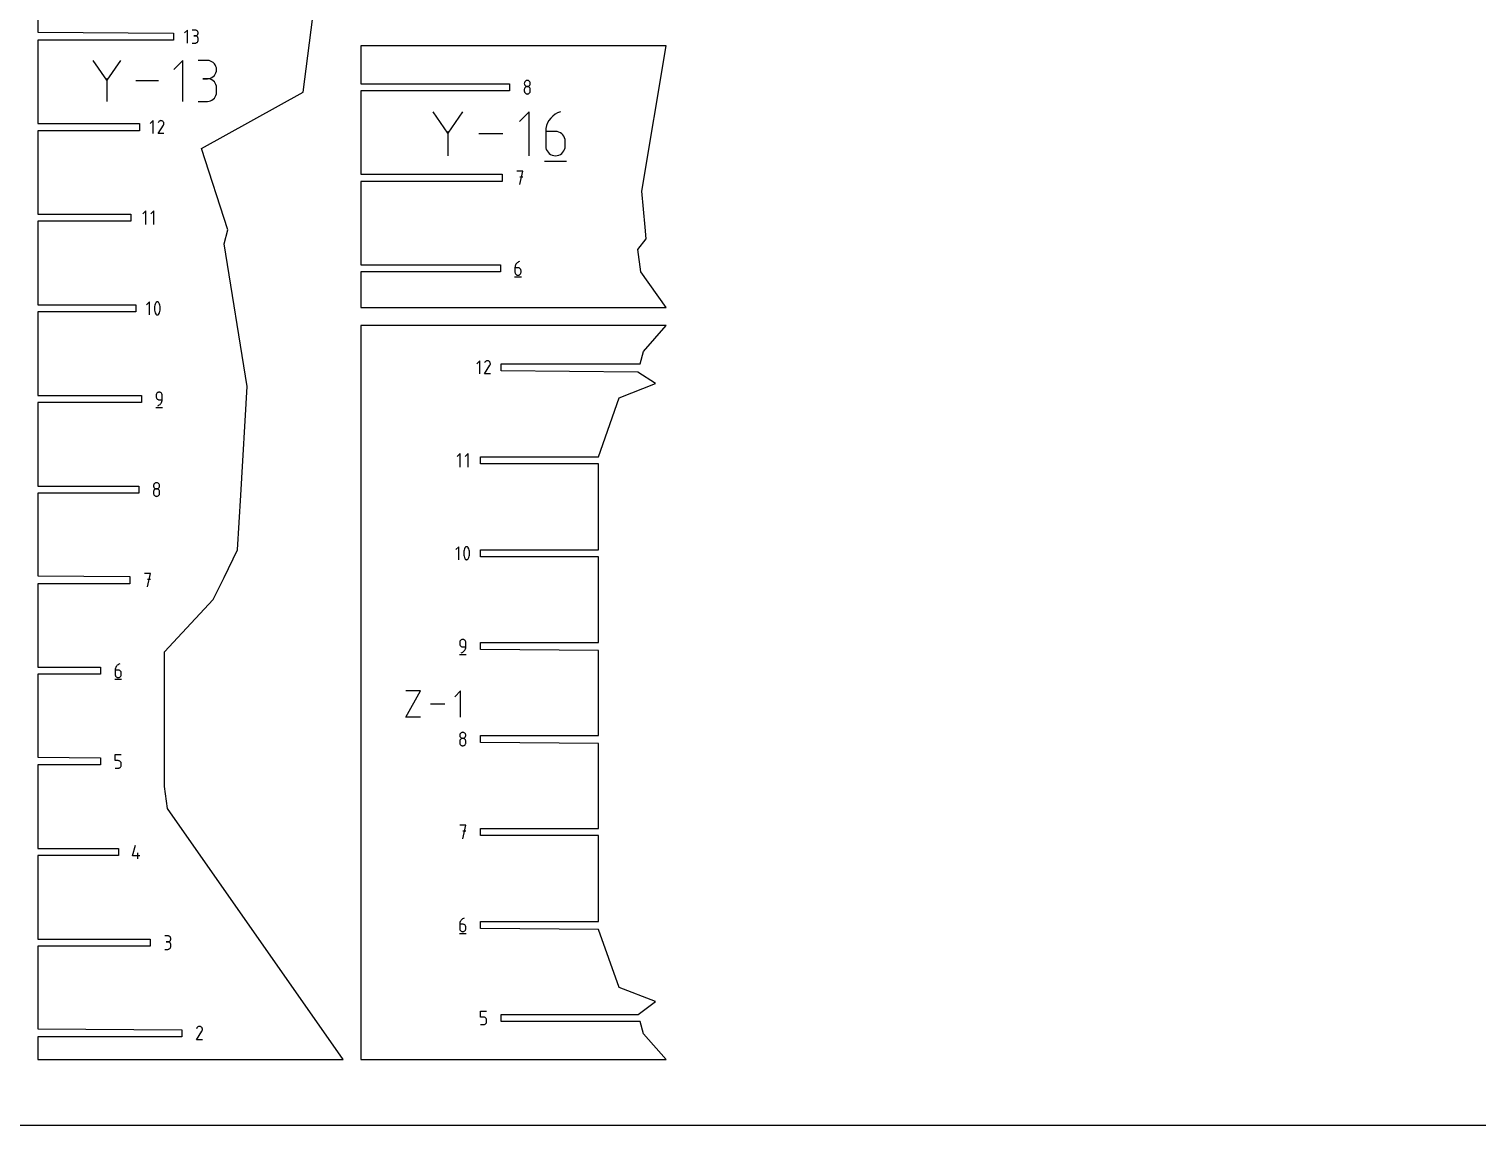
# Model space of a CAD drawing. Extents: x 0 to 980, y 0 to 700.
# Drawn here: x 467.4 to 723.7, y 0 to 194 of the extents above; entities that cross this region are included whole.
import ezdxf

# ---------------------------------------------------------------- set-up
doc = ezdxf.new("R2010")
doc.units = 0

msp = doc.modelspace()

# ---------------------------------------------------------------- linework, layer by layer
at = {"layer": 'annotation', "color": 1}
for p, q in [((495.445267, 193.847249), (494.932945, 193.334783)), ((495.445267, 191.54274), (495.445267, 193.847249)), ((496.821129, 193.844575), (496.309385, 193.844575)), ((496.821129, 192.821088), (496.564896, 192.821088)), ((496.564896, 192.821088), (496.821129, 192.821088)), ((496.913167, 193.836314), (496.821129, 193.844575)), ((496.821129, 192.821088), (496.913167, 192.829351)), ((496.913167, 192.812827), (496.821129, 192.821088)), ((496.821129, 192.821088), (496.821129, 192.821088)), ((496.999772, 193.812507), (496.913167, 193.836314)), ((496.913167, 192.829351), (496.999772, 192.853173)), ((496.999772, 192.789019), (496.913167, 192.812827)), ((497.079503, 193.774617), (496.999772, 193.812507)), ((496.999772, 192.853173), (497.079503, 192.8911)), ((497.079503, 192.75113), (496.999772, 192.789019)), ((497.15092, 193.72411), (497.079503, 193.774617)), ((497.079503, 192.8911), (497.15092, 192.94168)), ((497.15092, 192.700623), (497.079503, 192.75113)), ((497.212582, 193.662449), (497.15092, 193.72411)), ((497.15092, 192.94168), (497.212582, 193.003462)), ((497.212582, 192.638962), (497.15092, 192.700623)), ((497.263048, 193.591099), (497.212582, 193.662449)), ((497.212582, 193.003462), (497.263048, 193.074993)), ((497.263048, 192.567611), (497.212582, 192.638962)), ((497.300879, 193.511523), (497.263048, 193.591099)), ((497.263048, 193.074993), (497.300879, 193.15482)), ((497.300879, 192.488036), (497.263048, 192.567611)), ((497.324634, 193.425187), (497.300879, 193.511523)), ((497.300879, 193.15482), (497.324634, 193.241491)), ((497.324634, 192.4017), (497.300879, 192.488036)), ((497.332873, 193.333554), (497.324634, 193.425187)), ((497.324634, 193.241491), (497.332873, 193.333554)), ((497.332873, 192.310067), (497.324634, 192.4017)), ((497.332873, 193.333554), (497.332873, 193.333554)), ((497.332873, 192.053834), (497.332873, 192.310067)), ((497.332873, 192.310067), (497.332873, 192.310067)), ((496.309385, 191.542813), (496.821129, 191.542813)), ((496.821129, 191.542813), (496.913167, 191.551069)), ((496.821129, 191.542813), (496.821129, 191.542813)), ((496.913167, 191.551069), (496.999772, 191.574865)), ((496.999772, 191.574865), (497.079503, 191.612739)), ((497.079503, 191.612739), (497.15092, 191.66323)), ((497.15092, 191.66323), (497.212582, 191.724879)), ((497.212582, 191.724879), (497.263048, 191.796225)), ((497.263048, 191.796225), (497.300879, 191.875806)), ((497.300879, 191.875806), (497.324634, 191.962163)), ((497.324634, 191.962163), (497.332873, 192.053834)), ((481.201115, 184.966699), (478.78009, 188.467831)), ((483.621684, 188.467831), (481.201115, 184.966699)), ((494.647838, 188.467603), (493.034277, 186.853587)), ((494.647838, 181.209536), (494.647838, 188.467603)), ((498.981126, 188.459183), (497.369386, 188.459183)), ((499.271002, 188.433164), (498.981126, 188.459183)), ((499.543764, 188.358182), (499.271002, 188.433164)), ((499.794878, 188.238849), (499.543764, 188.358182)), ((500.019805, 188.079776), (499.794878, 188.238849)), ((500.214009, 187.885574), (500.019805, 188.079776)), ((500.372955, 187.660856), (500.214009, 187.885574)), ((500.492104, 187.410233), (500.372955, 187.660856)), ((500.56692, 187.138316), (500.492104, 187.410233)), ((500.592867, 186.849718), (500.56692, 187.138316)), ((481.201115, 185.248446), (481.201115, 181.209309)), ((490.312957, 184.83857), (486.34437, 184.83857)), ((498.981126, 185.235701), (498.174118, 185.235701)), ((498.174118, 185.235701), (498.981126, 185.235701)), ((498.981126, 185.235701), (499.271002, 185.261726)), ((499.271002, 185.209683), (498.981126, 185.235701)), ((498.981126, 185.235701), (498.981126, 185.235701)), ((499.271002, 185.261726), (499.543764, 185.336752)), ((499.543764, 185.134701), (499.271002, 185.209683)), ((499.543764, 185.336752), (499.794878, 185.456204)), ((499.794878, 185.015368), (499.543764, 185.134701)), ((499.794878, 185.456204), (500.019805, 185.615508)), ((500.019805, 184.856295), (499.794878, 185.015368)), ((500.019805, 185.615508), (500.214009, 185.81009)), ((500.214009, 184.662093), (500.019805, 184.856295)), ((500.214009, 185.81009), (500.372955, 186.035376)), ((500.372955, 184.437375), (500.214009, 184.662093)), ((500.372955, 186.035376), (500.492104, 186.286793)), ((500.492104, 186.286793), (500.56692, 186.559764)), ((500.56692, 186.559764), (500.592867, 186.849718)), ((500.592867, 186.849718), (500.592867, 186.849718)), ((555.105536, 184.572527), (555.080747, 184.482613)), ((555.144999, 184.6554), (555.105536, 184.572527)), ((555.197621, 184.729706), (555.144999, 184.6554)), ((555.261888, 184.793922), (555.197621, 184.729706)), ((555.336284, 184.846523), (555.261888, 184.793922)), ((555.419294, 184.885982), (555.336284, 184.846523)), ((555.509403, 184.910776), (555.419294, 184.885982)), ((555.605096, 184.91938), (555.509403, 184.910776)), ((555.70079, 184.910776), (555.605096, 184.91938)), ((555.605096, 184.91938), (555.605096, 184.91938)), ((555.790899, 184.885982), (555.70079, 184.910776)), ((555.873909, 184.846523), (555.790899, 184.885982)), ((555.948305, 184.793922), (555.873909, 184.846523)), ((556.012572, 184.729706), (555.948305, 184.793922)), ((556.065194, 184.6554), (556.012572, 184.729706)), ((556.104657, 184.572527), (556.065194, 184.6554)), ((556.129446, 184.482613), (556.104657, 184.572527)), ((500.214009, 181.783185), (500.372955, 182.007888)), ((500.492104, 184.186752), (500.372955, 184.437375)), ((500.372955, 182.007888), (500.492104, 182.25853)), ((500.56692, 183.914835), (500.492104, 184.186752)), ((500.492104, 182.25853), (500.56692, 182.53051)), ((500.592867, 183.626237), (500.56692, 183.914835)), ((500.56692, 182.53051), (500.592867, 182.819228)), ((500.592867, 182.819228), (500.592867, 183.626237)), ((500.592867, 183.626237), (500.592867, 183.626237)), ((555.080747, 184.482613), (555.072148, 184.387183)), ((555.072148, 184.387183), (555.072148, 184.387183)), ((555.072148, 184.387183), (555.080752, 184.291305)), ((555.080747, 183.415764), (555.072148, 183.319931)), ((555.072148, 183.319931), (555.072148, 183.054435)), ((555.072148, 183.054435), (555.072148, 183.054435)), ((555.072148, 183.054435), (555.080752, 182.958609)), ((555.105536, 183.505992), (555.080747, 183.415764)), ((555.080752, 184.291305), (555.105554, 184.201043)), ((555.080752, 182.958609), (555.105554, 182.868485)), ((555.144999, 183.589101), (555.105536, 183.505992)), ((555.105554, 184.201043), (555.145033, 184.117908)), ((555.105554, 182.868485), (555.145033, 182.78555)), ((555.197621, 183.663577), (555.144999, 183.589101)), ((555.145033, 184.117908), (555.197671, 184.043413)), ((555.145033, 182.78555), (555.197671, 182.711293)), ((555.261888, 183.727906), (555.197621, 183.663577)), ((555.197671, 184.043413), (555.26195, 183.979071)), ((555.197671, 182.711293), (555.26195, 182.647201)), ((555.336284, 183.780575), (555.261888, 183.727906)), ((555.26195, 183.979071), (555.336351, 183.926395)), ((555.26195, 182.647201), (555.336351, 182.594762)), ((555.419294, 183.82007), (555.336284, 183.780575)), ((555.336351, 183.926395), (555.419354, 183.886896)), ((555.336351, 182.594762), (555.419354, 182.555463)), ((555.509403, 183.844877), (555.419294, 183.82007)), ((555.419354, 183.886896), (555.509443, 183.862088)), ((555.419354, 182.555463), (555.509443, 182.530793)), ((555.605096, 183.853482), (555.509403, 183.844877)), ((555.509443, 183.862088), (555.605096, 183.853482)), ((555.509443, 182.530793), (555.605096, 182.522239)), ((555.605096, 183.853482), (555.70075, 183.862088)), ((555.70079, 183.844882), (555.605096, 183.853482)), ((555.605096, 183.853482), (555.605096, 183.853482)), ((555.605096, 183.853482), (555.605096, 183.853482)), ((555.605096, 182.522239), (555.70075, 182.530793)), ((555.605096, 182.522239), (555.605096, 182.522239)), ((555.70075, 183.862088), (555.790839, 183.886896)), ((555.70075, 182.530793), (555.790839, 182.555463)), ((555.790899, 183.820087), (555.70079, 183.844882)), ((555.790839, 183.886896), (555.873842, 183.926395)), ((555.790839, 182.555463), (555.873842, 182.594762)), ((555.873909, 183.780608), (555.790899, 183.820087)), ((555.873842, 183.926395), (555.948243, 183.979071)), ((555.873842, 182.594762), (555.948243, 182.647201)), ((555.948305, 183.727956), (555.873909, 183.780608)), ((555.948243, 183.979071), (556.012522, 184.043413)), ((555.948243, 182.647201), (556.012522, 182.711293)), ((556.012572, 183.663639), (555.948305, 183.727956)), ((556.012522, 184.043413), (556.06516, 184.117908)), ((556.012522, 182.711293), (556.06516, 182.78555)), ((556.065194, 183.589168), (556.012572, 183.663639)), ((556.06516, 184.117908), (556.104639, 184.201043)), ((556.06516, 182.78555), (556.104639, 182.868485)), ((556.104657, 183.506053), (556.065194, 183.589168)), ((556.104639, 184.201043), (556.129441, 184.291305)), ((556.104639, 182.868485), (556.129441, 182.958609)), ((556.129446, 183.415804), (556.104657, 183.506053)), ((556.129441, 184.291305), (556.138045, 184.387183)), ((556.129441, 182.958609), (556.138045, 183.054435)), ((556.138045, 184.387183), (556.129446, 184.482613)), ((556.138045, 183.319931), (556.129446, 183.415804)), ((556.138045, 184.387183), (556.138045, 184.387183)), ((556.138045, 183.054435), (556.138045, 183.319931)), ((556.138045, 183.319931), (556.138045, 183.319931)), ((497.369386, 181.209764), (498.981126, 181.209764)), ((498.981126, 181.209764), (499.271002, 181.235767)), ((498.981126, 181.209764), (498.981126, 181.209764)), ((499.271002, 181.235767), (499.543764, 181.310712)), ((499.543764, 181.310712), (499.794878, 181.429996)), ((499.794878, 181.429996), (500.019805, 181.589021)), ((500.019805, 181.589021), (500.214009, 181.783185)), ((489.392862, 177.807655), (488.880614, 177.295263)), ((489.392862, 175.50348), (489.392862, 177.807655)), ((490.257029, 175.503461), (491.202628, 177.025754)), ((490.325666, 177.55144), (490.258474, 177.422547)), ((490.378988, 177.627052), (490.325666, 177.55144)), ((490.442963, 177.69017), (490.378988, 177.627052)), ((490.515644, 177.740289), (490.442963, 177.69017)), ((490.595086, 177.776904), (490.515644, 177.740289)), ((490.679344, 177.799509), (490.595086, 177.776904)), ((490.766472, 177.807599), (490.679344, 177.799509)), ((490.854524, 177.800668), (490.766472, 177.807599)), ((490.941554, 177.778211), (490.854524, 177.800668)), ((491.025617, 177.739722), (490.941554, 177.778211)), ((491.100802, 177.686333), (491.025617, 177.739722)), ((491.025617, 177.739722), (491.025617, 177.739722)), ((491.163665, 177.622267), (491.100802, 177.686333)), ((491.213647, 177.549487), (491.163665, 177.622267)), ((491.202628, 177.025754), (491.203758, 177.027153)), ((491.202628, 177.025754), (491.202628, 177.025754)), ((491.203758, 177.027153), (491.204842, 177.028564)), ((491.204842, 177.028564), (491.205887, 177.029998)), ((491.205887, 177.029998), (491.2069, 177.031468)), ((491.2069, 177.031468), (491.207887, 177.032986)), ((491.207887, 177.032986), (491.208857, 177.034563)), ((491.208857, 177.034563), (491.209816, 177.036212)), ((491.209816, 177.036212), (491.210772, 177.037944)), ((491.210772, 177.037944), (491.211731, 177.039771)), ((491.211731, 177.039771), (491.250775, 177.1236)), ((491.211731, 177.039771), (491.211731, 177.039771)), ((491.250189, 177.469956), (491.213647, 177.549487)), ((491.272731, 177.385639), (491.250189, 177.469956)), ((491.250775, 177.1236), (491.273583, 177.210497)), ((491.280716, 177.298498), (491.272731, 177.385639)), ((491.273583, 177.210497), (491.280716, 177.298498)), ((541.538552, 175.611522), (538.944503, 179.362871)), ((544.132113, 179.362871), (541.538552, 175.611522)), ((555.946278, 179.362627), (554.2174, 177.633261)), ((555.946278, 171.585844), (555.946278, 179.362627)), ((559.012176, 176.9302), (558.900567, 176.425155)), ((559.192497, 177.40838), (559.012176, 176.9302)), ((559.436868, 177.853432), (559.192497, 177.40838)), ((559.74063, 178.259096), (559.436868, 177.853432)), ((560.099122, 178.619109), (559.74063, 178.259096)), ((560.507684, 178.92721), (560.099122, 178.619109)), ((560.961655, 179.177137), (560.507684, 178.92721)), ((561.456377, 179.362627), (560.961655, 179.177137)), ((561.456377, 179.362627), (561.456377, 179.362627)), ((491.280368, 175.503461), (490.257029, 175.503461)), ((541.538552, 175.913405), (541.538552, 171.585601)), ((551.301594, 175.474236), (547.049382, 175.474236)), ((558.900567, 176.425155), (558.862328, 175.899506)), ((558.862328, 175.899506), (558.862328, 173.314723)), ((560.589255, 175.899506), (558.862328, 175.899506)), ((560.899847, 175.871788), (560.589255, 175.899506)), ((561.192104, 175.791849), (560.899847, 175.871788)), ((561.461163, 175.664509), (561.192104, 175.791849)), ((561.702166, 175.494589), (561.461163, 175.664509)), ((561.910249, 175.28691), (561.702166, 175.494589)), ((562.080554, 175.046293), (561.910249, 175.28691)), ((562.208218, 174.777557), (562.080554, 175.046293)), ((562.288382, 174.485525), (562.208218, 174.777557)), ((562.316183, 174.175017), (562.288382, 174.485525)), ((558.862328, 173.314723), (558.862328, 173.314723)), ((558.862328, 173.314723), (558.890209, 173.004064)), ((558.890209, 173.004064), (558.970573, 172.711628)), ((558.970573, 172.711628), (559.098498, 172.442309)), ((559.098498, 172.442309), (559.269064, 172.200999)), ((559.269064, 172.200999), (559.477348, 171.992591)), ((559.477348, 171.992591), (559.718431, 171.821979)), ((559.718431, 171.821979), (559.98739, 171.694055)), ((561.192104, 171.694055), (561.461163, 171.821979)), ((561.461163, 171.821979), (561.702166, 171.992591)), ((561.702166, 171.992591), (561.910249, 172.200999)), ((561.910249, 172.200999), (562.080554, 172.442309)), ((562.080554, 172.442309), (562.208218, 172.711628)), ((562.208218, 172.711628), (562.288382, 173.004064)), ((562.288382, 173.004064), (562.316183, 173.314723)), ((562.316183, 173.314723), (562.316183, 174.175017)), ((562.316183, 174.175017), (562.316183, 174.175017)), ((558.646035, 170.613747), (562.534426, 170.613747)), ((559.98739, 171.694055), (560.279305, 171.613713)), ((560.279305, 171.613713), (560.589255, 171.585844)), ((560.589255, 171.585844), (560.899847, 171.613713)), ((560.589255, 171.585844), (560.589255, 171.585844)), ((560.899847, 171.613713), (561.192104, 171.694055)), ((554.806299, 168.882887), (553.739047, 168.882887)), ((554.272748, 166.482887), (554.806299, 168.882887)), ((554.806299, 167.81413), (554.272748, 167.81413)), ((488.086718, 161.81614), (487.553167, 161.282439)), ((488.086718, 159.41614), (488.086718, 161.81614)), ((489.520268, 161.81614), (488.986718, 161.282439)), ((489.520268, 159.41614), (489.520268, 161.81614)), ((553.435624, 151.936924), (553.423823, 151.774703)), ((553.423823, 151.774703), (553.423823, 150.977011)), ((553.956772, 151.774703), (553.423823, 151.774703)), ((553.470068, 152.092786), (553.435624, 151.936924)), ((553.525717, 152.240358), (553.470068, 152.092786)), ((553.601133, 152.377706), (553.525717, 152.240358)), ((553.694877, 152.502898), (553.601133, 152.377706)), ((553.805511, 152.614002), (553.694877, 152.502898)), ((553.931598, 152.709086), (553.805511, 152.614002)), ((554.071699, 152.786216), (553.931598, 152.709086)), ((554.052624, 151.766149), (553.956772, 151.774703)), ((554.142817, 151.741479), (554.052624, 151.766149)), ((554.224375, 152.84346), (554.071699, 152.786216)), ((554.225852, 151.70218), (554.142817, 151.741479)), ((554.224375, 152.84346), (554.224375, 152.84346)), ((554.300228, 151.649741), (554.225852, 151.70218)), ((554.364445, 151.585649), (554.300228, 151.649741)), ((554.417003, 151.511392), (554.364445, 151.585649)), ((554.456401, 151.428457), (554.417003, 151.511392)), ((554.481141, 151.338333), (554.456401, 151.428457)), ((554.48972, 151.242507), (554.481141, 151.338333)), ((554.48972, 150.977011), (554.48972, 151.242507)), ((554.48972, 151.242507), (554.48972, 151.242507)), ((553.357073, 150.14346), (554.557073, 150.14346)), ((553.423823, 150.977011), (553.423823, 150.977011)), ((553.423823, 150.977011), (553.432428, 150.881138)), ((553.432428, 150.881138), (553.457229, 150.790889)), ((553.457229, 150.790889), (553.496708, 150.707774)), ((553.496708, 150.707774), (553.549346, 150.633303)), ((553.549346, 150.633303), (553.613625, 150.568987)), ((553.613625, 150.568987), (553.688026, 150.516334)), ((553.688026, 150.516334), (553.77103, 150.476855)), ((553.77103, 150.476855), (553.861118, 150.45206)), ((553.861118, 150.45206), (553.956772, 150.44346)), ((553.956772, 150.44346), (554.052624, 150.45206)), ((553.956772, 150.44346), (553.956772, 150.44346)), ((554.052624, 150.45206), (554.142817, 150.476855)), ((554.142817, 150.476855), (554.225852, 150.516334)), ((554.225852, 150.516334), (554.300228, 150.568987)), ((554.300228, 150.568987), (554.364445, 150.633303)), ((554.364445, 150.633303), (554.417003, 150.707774)), ((554.417003, 150.707774), (554.456401, 150.790889)), ((554.456401, 150.790889), (554.481141, 150.881138)), ((554.481141, 150.881138), (554.48972, 150.977011)), ((488.740932, 145.731143), (488.227643, 145.217709)), ((488.740932, 143.422283), (488.740932, 145.731143)), ((489.628983, 144.907526), (489.606856, 144.686411)), ((489.606856, 144.686411), (489.606856, 144.464382)), ((489.606856, 144.464382), (489.628983, 144.243149)), ((489.673236, 145.126021), (489.628983, 144.907526)), ((489.628983, 144.243149), (489.673236, 144.024418)), ((489.739615, 145.340188), (489.673236, 145.126021)), ((489.673236, 144.024418), (489.739615, 143.809897)), ((489.828121, 145.548318), (489.739615, 145.340188)), ((489.739615, 143.809897), (489.828121, 143.601295)), ((489.857925, 145.597882), (489.828121, 145.548318)), ((489.828121, 145.548318), (489.828121, 145.548318)), ((489.828121, 143.601295), (489.828121, 143.601295)), ((489.828121, 143.601295), (489.839389, 143.580289)), ((489.839389, 143.580289), (489.852117, 143.560266)), ((489.852117, 143.560266), (489.866249, 143.541286)), ((489.89507, 145.640119), (489.857925, 145.597882)), ((489.866249, 143.541286), (489.881733, 143.523412)), ((489.938324, 145.67462), (489.89507, 145.640119)), ((489.986458, 145.700978), (489.938324, 145.67462)), ((490.038243, 145.718782), (489.986458, 145.700978)), ((490.092447, 145.727625), (490.038243, 145.718782)), ((490.147843, 145.727098), (490.092447, 145.727625)), ((490.203199, 145.716791), (490.147843, 145.727098)), ((490.257285, 145.696296), (490.203199, 145.716791)), ((490.277991, 145.685416), (490.257285, 145.696296)), ((490.257285, 145.696296), (490.257285, 145.696296)), ((490.297859, 145.672918), (490.277991, 145.685416)), ((490.316795, 145.658902), (490.297859, 145.672918)), ((490.334701, 145.643467), (490.316795, 145.658902)), ((490.351481, 145.626712), (490.334701, 145.643467)), ((490.338457, 143.510065), (490.3756, 143.552128)), ((490.367038, 145.608734), (490.351481, 145.626712)), ((490.381276, 145.589635), (490.367038, 145.608734)), ((490.3756, 143.552128), (490.405408, 143.60144)), ((490.394098, 145.569511), (490.381276, 145.589635)), ((490.405408, 145.548463), (490.394098, 145.569511)), ((490.494343, 145.339904), (490.405408, 145.548463)), ((490.405408, 145.548463), (490.405408, 145.548463)), ((490.405408, 143.60144), (490.494343, 143.809613)), ((490.405408, 143.60144), (490.405408, 143.60144)), ((490.561044, 145.125415), (490.494343, 145.339904)), ((490.494343, 143.809613), (490.561044, 144.023812)), ((490.605511, 144.906706), (490.561044, 145.125415)), ((490.561044, 144.023812), (490.605511, 144.242328)), ((490.627745, 144.685483), (490.605511, 144.906706)), ((490.605511, 144.242328), (490.627745, 144.463455)), ((490.627745, 144.463455), (490.627745, 144.685483)), ((489.881733, 143.523412), (489.898515, 143.506703)), ((489.898515, 143.506703), (489.916541, 143.49122)), ((489.916541, 143.49122), (489.935757, 143.477025)), ((489.935757, 143.477025), (489.95611, 143.464177)), ((489.95611, 143.464177), (489.977546, 143.452738)), ((489.977546, 143.452738), (489.977546, 143.452738)), ((489.977546, 143.452738), (490.031207, 143.432678)), ((490.031207, 143.432678), (490.086241, 143.422712)), ((490.086241, 143.422712), (490.141403, 143.422433)), ((490.141403, 143.422433), (490.19545, 143.431436)), ((490.19545, 143.431436), (490.247137, 143.449313)), ((490.247137, 143.449313), (490.295221, 143.475658)), ((490.295221, 143.475658), (490.338457, 143.510065)), ((547.17984, 135.291051), (546.667593, 134.778659)), ((547.17984, 132.986876), (547.17984, 135.291051)), ((548.044007, 132.986858), (548.989606, 134.509151)), ((548.112644, 135.034836), (548.045452, 134.905944)), ((548.165966, 135.110448), (548.112644, 135.034836)), ((548.229941, 135.173566), (548.165966, 135.110448)), ((548.302622, 135.223685), (548.229941, 135.173566)), ((548.382065, 135.2603), (548.302622, 135.223685)), ((548.466323, 135.282905), (548.382065, 135.2603)), ((548.553451, 135.290995), (548.466323, 135.282905)), ((548.641502, 135.284064), (548.553451, 135.290995)), ((548.728533, 135.261607), (548.641502, 135.284064)), ((548.812595, 135.223118), (548.728533, 135.261607)), ((548.887781, 135.169729), (548.812595, 135.223118)), ((548.812595, 135.223118), (548.812595, 135.223118)), ((548.950644, 135.105663), (548.887781, 135.169729)), ((549.000626, 135.032883), (548.950644, 135.105663)), ((548.989606, 134.509151), (548.990737, 134.510549)), ((548.989606, 134.509151), (548.989606, 134.509151)), ((548.990737, 134.510549), (548.991821, 134.51196)), ((548.991821, 134.51196), (548.992865, 134.513394)), ((548.992865, 134.513394), (548.993878, 134.514865)), ((548.993878, 134.514865), (548.994866, 134.516382)), ((548.994866, 134.516382), (548.995836, 134.51796)), ((548.995836, 134.51796), (548.996795, 134.519608)), ((548.996795, 134.519608), (548.99775, 134.52134)), ((548.99775, 134.52134), (548.99871, 134.523167)), ((548.99871, 134.523167), (549.037753, 134.606997)), ((548.99871, 134.523167), (548.99871, 134.523167)), ((549.037167, 134.953352), (549.000626, 135.032883)), ((549.05971, 134.869035), (549.037167, 134.953352)), ((549.037753, 134.606997), (549.060562, 134.693894)), ((549.067694, 134.781894), (549.05971, 134.869035)), ((549.060562, 134.693894), (549.067694, 134.781894)), ((549.067346, 132.986858), (548.044007, 132.986858)), ((489.922823, 129.299463), (489.914218, 129.203585)), ((489.914218, 129.203585), (489.914218, 128.936734)), ((489.914218, 128.936734), (489.914218, 128.936734)), ((489.914218, 128.936734), (489.922823, 128.840861)), ((489.947624, 129.389725), (489.922823, 129.299463)), ((489.922823, 128.840861), (489.947624, 128.750612)), ((489.987103, 129.47286), (489.947624, 129.389725)), ((489.947624, 128.750612), (489.987103, 128.667498)), ((490.039742, 129.547355), (489.987103, 129.47286)), ((489.987103, 128.667498), (490.039742, 128.593027)), ((490.10402, 129.611697), (490.039742, 129.547355)), ((490.039742, 128.593027), (490.10402, 128.52871)), ((490.178421, 129.664373), (490.10402, 129.611697)), ((490.10402, 128.52871), (490.178421, 128.476057)), ((490.261425, 129.703872), (490.178421, 129.664373)), ((490.178421, 128.476057), (490.261425, 128.436578)), ((490.351513, 129.72868), (490.261425, 129.703872)), ((490.261425, 128.436578), (490.351513, 128.411784)), ((490.447167, 129.737286), (490.351513, 129.72868)), ((490.351513, 128.411784), (490.447167, 128.403183)), ((490.543019, 129.72868), (490.447167, 129.737286)), ((490.447167, 129.737286), (490.447167, 129.737286)), ((490.447167, 128.403183), (490.980116, 128.403183)), ((490.633213, 129.703872), (490.543019, 129.72868)), ((490.716247, 129.664373), (490.633213, 129.703872)), ((490.790623, 129.611697), (490.716247, 129.664373)), ((490.85484, 129.547355), (490.790623, 129.611697)), ((490.907398, 129.47286), (490.85484, 129.547355)), ((490.946797, 129.389725), (490.907398, 129.47286)), ((490.933881, 128.085834), (490.968316, 128.241368)), ((490.971536, 129.299463), (490.946797, 129.389725)), ((490.968316, 128.241368), (490.980116, 128.403183)), ((490.980116, 129.203585), (490.971536, 129.299463)), ((490.980116, 128.403183), (490.980116, 129.203585)), ((490.980116, 129.203585), (490.980116, 129.203585)), ((489.847618, 127.037286), (491.047618, 127.037286)), ((490.180467, 127.337286), (490.332874, 127.39408)), ((490.180467, 127.337286), (490.180467, 127.337286)), ((490.332874, 127.39408), (490.472766, 127.470849)), ((490.472766, 127.470849), (490.598695, 127.565634)), ((490.598695, 127.565634), (490.709217, 127.676482)), ((490.709217, 127.676482), (490.802885, 127.801435)), ((490.802885, 127.801435), (490.878255, 127.938537)), ((490.878255, 127.938537), (490.933881, 128.085834)), ((543.725256, 118.887053), (543.191705, 118.353351)), ((543.725256, 116.487053), (543.725256, 118.887053)), ((545.158807, 118.887053), (544.625256, 118.353351)), ((545.158807, 116.487053), (545.158807, 118.887053)), ((489.461963, 113.258158), (489.453363, 113.162728)), ((489.453363, 113.162728), (489.453363, 113.162728)), ((489.453363, 113.162728), (489.461968, 113.06685)), ((489.486751, 113.348071), (489.461963, 113.258158)), ((489.461968, 113.06685), (489.486769, 112.976587)), ((489.526214, 113.430944), (489.486751, 113.348071)), ((489.486769, 112.976587), (489.526248, 112.893452)), ((489.578837, 113.505251), (489.526214, 113.430944)), ((489.526248, 112.893452), (489.578886, 112.818958)), ((489.643103, 113.569467), (489.578837, 113.505251)), ((489.578886, 112.818958), (489.643165, 112.754616)), ((489.717499, 113.622067), (489.643103, 113.569467)), ((489.800509, 113.661526), (489.717499, 113.622067)), ((489.890618, 113.68632), (489.800509, 113.661526)), ((489.986312, 113.694924), (489.890618, 113.68632)), ((490.082005, 113.68632), (489.986312, 113.694924)), ((489.986312, 113.694924), (489.986312, 113.694924)), ((490.172114, 113.661526), (490.082005, 113.68632)), ((490.255124, 113.622067), (490.172114, 113.661526)), ((490.32952, 113.569467), (490.255124, 113.622067)), ((490.329458, 112.754616), (490.393737, 112.818958)), ((490.393787, 113.505251), (490.32952, 113.569467)), ((490.393737, 112.818958), (490.446376, 112.893452)), ((490.446409, 113.430944), (490.393787, 113.505251)), ((490.446376, 112.893452), (490.485855, 112.976587)), ((490.485872, 113.348071), (490.446409, 113.430944)), ((490.485855, 112.976587), (490.510656, 113.06685)), ((490.510661, 113.258158), (490.485872, 113.348071)), ((490.510656, 113.06685), (490.51926, 113.162728)), ((490.51926, 113.162728), (490.510661, 113.258158)), ((490.51926, 113.162728), (490.51926, 113.162728)), ((489.461963, 112.191309), (489.453363, 112.095476)), ((489.453363, 112.095476), (489.453363, 111.82998)), ((489.453363, 111.82998), (489.453363, 111.82998)), ((489.453363, 111.82998), (489.461968, 111.734153)), ((489.486751, 112.281537), (489.461963, 112.191309)), ((489.461968, 111.734153), (489.486769, 111.644029)), ((489.526214, 112.364645), (489.486751, 112.281537)), ((489.486769, 111.644029), (489.526248, 111.561094)), ((489.578837, 112.439121), (489.526214, 112.364645)), ((489.526248, 111.561094), (489.578886, 111.486837)), ((489.643103, 112.50345), (489.578837, 112.439121)), ((489.578886, 111.486837), (489.643165, 111.422745)), ((489.717499, 112.556119), (489.643103, 112.50345)), ((489.643165, 112.754616), (489.717566, 112.701939)), ((489.643165, 111.422745), (489.717566, 111.370306)), ((489.800509, 112.595614), (489.717499, 112.556119)), ((489.717566, 112.701939), (489.80057, 112.66244)), ((489.717566, 111.370306), (489.80057, 111.331008)), ((489.890618, 112.620421), (489.800509, 112.595614)), ((489.80057, 112.66244), (489.890658, 112.637632)), ((489.80057, 111.331008), (489.890658, 111.306337)), ((489.986312, 112.629026), (489.890618, 112.620421)), ((489.890658, 112.637632), (489.986312, 112.629026)), ((489.890658, 111.306337), (489.986312, 111.297783)), ((489.986312, 112.629026), (490.081966, 112.637632)), ((490.082005, 112.620426), (489.986312, 112.629026)), ((489.986312, 112.629026), (489.986312, 112.629026)), ((489.986312, 112.629026), (489.986312, 112.629026)), ((489.986312, 111.297783), (490.081966, 111.306337)), ((489.986312, 111.297783), (489.986312, 111.297783)), ((490.081966, 112.637632), (490.172054, 112.66244)), ((490.081966, 111.306337), (490.172054, 111.331008)), ((490.172114, 112.595631), (490.082005, 112.620426)), ((490.172054, 112.66244), (490.255058, 112.701939)), ((490.172054, 111.331008), (490.255058, 111.370306)), ((490.255124, 112.556153), (490.172114, 112.595631)), ((490.255058, 112.701939), (490.329458, 112.754616)), ((490.255058, 111.370306), (490.329458, 111.422745)), ((490.32952, 112.5035), (490.255124, 112.556153)), ((490.329458, 111.422745), (490.393737, 111.486837)), ((490.393787, 112.439183), (490.32952, 112.5035)), ((490.393737, 111.486837), (490.446376, 111.561094)), ((490.446409, 112.364712), (490.393787, 112.439183)), ((490.446376, 111.561094), (490.485855, 111.644029)), ((490.485872, 112.281597), (490.446409, 112.364712)), ((490.485855, 111.644029), (490.510656, 111.734153)), ((490.510661, 112.191348), (490.485872, 112.281597)), ((490.510656, 111.734153), (490.51926, 111.82998)), ((490.51926, 112.095476), (490.510661, 112.191348)), ((490.51926, 111.82998), (490.51926, 112.095476)), ((490.51926, 112.095476), (490.51926, 112.095476)), ((543.488542, 102.389572), (542.975253, 101.876138)), ((543.488542, 100.080712), (543.488542, 102.389572)), ((544.376593, 101.565955), (544.354467, 101.344839)), ((544.354467, 101.344839), (544.354467, 101.122811)), ((544.354467, 101.122811), (544.376593, 100.901577)), ((544.420846, 101.78445), (544.376593, 101.565955)), ((544.376593, 100.901577), (544.420846, 100.682847)), ((544.487225, 101.998616), (544.420846, 101.78445)), ((544.420846, 100.682847), (544.487225, 100.468326)), ((544.575731, 102.206747), (544.487225, 101.998616)), ((544.487225, 100.468326), (544.575731, 100.259723)), ((544.605536, 102.256311), (544.575731, 102.206747)), ((544.575731, 102.206747), (544.575731, 102.206747)), ((544.575731, 100.259723), (544.575731, 100.259723)), ((544.575731, 100.259723), (544.587, 100.238717)), ((544.587, 100.238717), (544.599727, 100.218694)), ((544.599727, 100.218694), (544.61386, 100.199715)), ((544.64268, 102.298547), (544.605536, 102.256311)), ((544.61386, 100.199715), (544.629344, 100.181841)), ((544.629344, 100.181841), (544.646125, 100.165132)), ((544.685934, 102.333049), (544.64268, 102.298547)), ((544.646125, 100.165132), (544.664151, 100.149649)), ((544.664151, 100.149649), (544.683367, 100.135453)), ((544.683367, 100.135453), (544.70372, 100.122606)), ((544.734068, 102.359406), (544.685934, 102.333049)), ((544.70372, 100.122606), (544.725157, 100.111166)), ((544.725157, 100.111166), (544.725157, 100.111166)), ((544.725157, 100.111166), (544.778818, 100.091107)), ((544.785853, 102.377211), (544.734068, 102.359406)), ((544.778818, 100.091107), (544.833851, 100.081141)), ((544.840058, 102.386054), (544.785853, 102.377211)), ((544.833851, 100.081141), (544.889014, 100.080862)), ((544.895453, 102.385526), (544.840058, 102.386054)), ((544.889014, 100.080862), (544.94306, 100.089864)), ((544.950809, 102.375219), (544.895453, 102.385526)), ((544.94306, 100.089864), (544.994748, 100.107741)), ((545.004896, 102.354725), (544.950809, 102.375219)), ((544.994748, 100.107741), (545.042831, 100.134086)), ((545.025601, 102.343844), (545.004896, 102.354725)), ((545.004896, 102.354725), (545.004896, 102.354725)), ((545.04547, 102.331347), (545.025601, 102.343844)), ((545.042831, 100.134086), (545.086067, 100.168494)), ((545.064405, 102.317331), (545.04547, 102.331347)), ((545.082311, 102.301896), (545.064405, 102.317331)), ((545.099091, 102.28514), (545.082311, 102.301896)), ((545.086067, 100.168494), (545.123211, 100.210556)), ((545.114648, 102.267163), (545.099091, 102.28514)), ((545.128886, 102.248063), (545.114648, 102.267163)), ((545.123211, 100.210556), (545.153018, 100.259868)), ((545.141709, 102.22794), (545.128886, 102.248063)), ((545.153018, 102.206892), (545.141709, 102.22794)), ((545.241953, 101.998332), (545.153018, 102.206892)), ((545.153018, 102.206892), (545.153018, 102.206892)), ((545.153018, 100.259868), (545.241953, 100.468042)), ((545.153018, 100.259868), (545.153018, 100.259868)), ((545.308654, 101.783844), (545.241953, 101.998332)), ((545.241953, 100.468042), (545.308654, 100.682241)), ((545.353122, 101.565134), (545.308654, 101.783844)), ((545.308654, 100.682241), (545.353122, 100.900757)), ((545.375355, 101.343912), (545.353122, 101.565134)), ((545.353122, 100.900757), (545.375355, 101.121883)), ((545.375355, 101.121883), (545.375355, 101.343912)), ((488.90898, 97.658432), (487.841728, 97.658432)), ((488.375429, 95.258432), (488.90898, 97.658432)), ((488.90898, 96.589674), (488.375429, 96.589674)), ((543.650663, 85.545407), (543.642059, 85.449529)), ((543.642059, 85.449529), (543.642059, 85.182679)), ((543.642059, 85.182679), (543.642059, 85.182679)), ((543.642059, 85.182679), (543.650663, 85.086806)), ((543.675465, 85.63567), (543.650663, 85.545407)), ((543.650663, 85.086806), (543.675465, 84.996557)), ((543.714944, 85.718805), (543.675465, 85.63567)), ((543.675465, 84.996557), (543.714944, 84.913442)), ((543.767582, 85.793299), (543.714944, 85.718805)), ((543.714944, 84.913442), (543.767582, 84.838971)), ((543.831861, 85.857641), (543.767582, 85.793299)), ((543.767582, 84.838971), (543.831861, 84.774654)), ((543.906262, 85.910318), (543.831861, 85.857641)), ((543.831861, 84.774654), (543.906262, 84.722002)), ((543.989265, 85.949817), (543.906262, 85.910318)), ((543.906262, 84.722002), (543.989265, 84.682523)), ((544.079354, 85.974625), (543.989265, 85.949817)), ((543.989265, 84.682523), (544.079354, 84.657728)), ((544.175008, 85.983231), (544.079354, 85.974625)), ((544.079354, 84.657728), (544.175008, 84.649128)), ((544.27086, 85.974625), (544.175008, 85.983231)), ((544.175008, 85.983231), (544.175008, 85.983231)), ((544.175008, 84.649128), (544.707956, 84.649128)), ((544.361053, 85.949817), (544.27086, 85.974625)), ((544.444088, 85.910318), (544.361053, 85.949817)), ((544.518464, 85.857641), (544.444088, 85.910318)), ((544.582681, 85.793299), (544.518464, 85.857641)), ((544.635239, 85.718805), (544.582681, 85.793299)), ((544.674637, 85.63567), (544.635239, 85.718805)), ((544.699376, 85.545407), (544.674637, 85.63567)), ((544.696157, 84.487312), (544.707956, 84.649128)), ((544.707956, 85.449529), (544.699376, 85.545407)), ((544.707956, 84.649128), (544.707956, 85.449529)), ((544.707956, 85.449529), (544.707956, 85.449529)), ((543.575459, 83.283231), (544.775459, 83.283231)), ((543.908307, 83.583231), (544.060715, 83.640025)), ((543.908307, 83.583231), (543.908307, 83.583231)), ((544.060715, 83.640025), (544.200606, 83.716793)), ((544.200606, 83.716793), (544.326536, 83.811579)), ((544.326536, 83.811579), (544.437057, 83.922426)), ((544.437057, 83.922426), (544.530726, 84.047379)), ((544.530726, 84.047379), (544.606096, 84.184482)), ((544.606096, 84.184482), (544.661721, 84.331778)), ((544.661721, 84.331778), (544.696157, 84.487312)), ((482.671455, 80.712468), (482.659654, 80.550247)), ((482.659654, 80.550247), (482.659654, 79.752555)), ((483.192602, 80.550247), (482.659654, 80.550247)), ((482.659654, 79.752555), (482.659654, 79.752555)), ((482.659654, 79.752555), (482.668258, 79.656682)), ((482.668258, 79.656682), (482.693059, 79.566433)), ((482.705899, 80.868331), (482.671455, 80.712468)), ((482.693059, 79.566433), (482.732539, 79.483319)), ((482.761548, 81.015902), (482.705899, 80.868331)), ((482.732539, 79.483319), (482.785177, 79.408848)), ((482.836963, 81.15325), (482.761548, 81.015902)), ((482.930707, 81.278443), (482.836963, 81.15325)), ((483.041342, 81.389547), (482.930707, 81.278443)), ((483.167429, 81.48463), (483.041342, 81.389547)), ((483.307529, 81.56176), (483.167429, 81.48463)), ((483.288454, 80.541693), (483.192602, 80.550247)), ((483.378648, 80.517023), (483.288454, 80.541693)), ((483.460206, 81.619004), (483.307529, 81.56176)), ((483.461683, 80.477725), (483.378648, 80.517023)), ((483.460206, 81.619004), (483.460206, 81.619004)), ((483.536059, 80.425286), (483.461683, 80.477725)), ((483.600276, 80.361194), (483.536059, 80.425286)), ((483.652833, 80.286936), (483.600276, 80.361194)), ((483.600276, 79.408848), (483.652833, 79.483319)), ((483.692232, 80.204002), (483.652833, 80.286936)), ((483.652833, 79.483319), (483.692232, 79.566433)), ((483.716971, 80.113877), (483.692232, 80.204002)), ((483.692232, 79.566433), (483.716971, 79.656682)), ((483.725551, 80.018051), (483.716971, 80.113877)), ((483.716971, 79.656682), (483.725551, 79.752555)), ((483.725551, 79.752555), (483.725551, 80.018051)), ((483.725551, 80.018051), (483.725551, 80.018051)), ((482.592903, 78.919004), (483.792903, 78.919004)), ((482.785177, 79.408848), (482.849456, 79.344531)), ((482.849456, 79.344531), (482.923856, 79.291878)), ((482.923856, 79.291878), (483.00686, 79.252399)), ((483.00686, 79.252399), (483.096948, 79.227605)), ((483.096948, 79.227605), (483.192602, 79.219004)), ((483.192602, 79.219004), (483.288454, 79.227605)), ((483.192602, 79.219004), (483.192602, 79.219004)), ((483.288454, 79.227605), (483.378648, 79.252399)), ((483.378648, 79.252399), (483.461683, 79.291878)), ((483.461683, 79.291878), (483.536059, 79.344531)), ((483.536059, 79.344531), (483.600276, 79.408848)), ((534.0966, 72.187637), (536.694217, 76.86593)), ((536.694217, 76.86593), (534.0966, 76.86593)), ((541.007028, 74.526784), (538.449017, 74.526784)), ((543.801139, 76.86593), (542.761094, 75.825593)), ((543.801139, 72.187637), (543.801139, 76.86593)), ((536.694217, 72.187637), (534.0966, 72.187637)), ((543.715049, 69.264405), (543.675586, 69.181532)), ((543.767672, 69.338711), (543.715049, 69.264405)), ((543.831938, 69.402927), (543.767672, 69.338711)), ((543.906334, 69.455528), (543.831938, 69.402927)), ((543.989344, 69.494987), (543.906334, 69.455528)), ((544.079453, 69.519781), (543.989344, 69.494987)), ((544.175147, 69.528385), (544.079453, 69.519781)), ((544.27084, 69.519781), (544.175147, 69.528385)), ((544.175147, 69.528385), (544.175147, 69.528385)), ((544.360949, 69.494987), (544.27084, 69.519781)), ((544.443959, 69.455528), (544.360949, 69.494987)), ((544.518355, 69.402927), (544.443959, 69.455528)), ((544.582622, 69.338711), (544.518355, 69.402927)), ((544.635244, 69.264405), (544.582622, 69.338711)), ((544.674707, 69.181532), (544.635244, 69.264405)), ((543.650798, 69.091618), (543.642198, 68.996188)), ((543.642198, 68.996188), (543.642198, 68.996188)), ((543.642198, 68.996188), (543.650802, 68.90031)), ((543.650798, 68.024769), (543.642198, 67.928936)), ((543.642198, 67.928936), (543.642198, 67.66344)), ((543.642198, 67.66344), (543.642198, 67.66344)), ((543.642198, 67.66344), (543.650802, 67.567614)), ((543.675586, 69.181532), (543.650798, 69.091618)), ((543.675586, 68.114997), (543.650798, 68.024769)), ((543.650802, 68.90031), (543.675604, 68.810048)), ((543.650802, 67.567614), (543.675604, 67.47749)), ((543.715049, 68.198106), (543.675586, 68.114997)), ((543.675604, 68.810048), (543.715083, 68.726913)), ((543.675604, 67.47749), (543.715083, 67.394555)), ((543.767672, 68.272582), (543.715049, 68.198106)), ((543.715083, 68.726913), (543.767721, 68.652418)), ((543.715083, 67.394555), (543.767721, 67.320298)), ((543.831938, 68.336911), (543.767672, 68.272582)), ((543.767721, 68.652418), (543.832, 68.588076)), ((543.767721, 67.320298), (543.832, 67.256206)), ((543.906334, 68.38958), (543.831938, 68.336911)), ((543.832, 68.588076), (543.906401, 68.5354)), ((543.832, 67.256206), (543.906401, 67.203767)), ((543.989344, 68.429075), (543.906334, 68.38958)), ((543.906401, 68.5354), (543.989405, 68.495901)), ((543.906401, 67.203767), (543.989405, 67.164468)), ((544.079453, 68.453882), (543.989344, 68.429075)), ((543.989405, 68.495901), (544.079493, 68.471093)), ((543.989405, 67.164468), (544.079493, 67.139798)), ((544.175147, 68.462487), (544.079453, 68.453882)), ((544.079493, 68.471093), (544.175147, 68.462487)), ((544.079493, 67.139798), (544.175147, 67.131244)), ((544.175147, 68.462487), (544.270801, 68.471093)), ((544.27084, 68.453887), (544.175147, 68.462487)), ((544.175147, 68.462487), (544.175147, 68.462487)), ((544.175147, 68.462487), (544.175147, 68.462487)), ((544.175147, 67.131244), (544.270801, 67.139798)), ((544.175147, 67.131244), (544.175147, 67.131244)), ((544.270801, 68.471093), (544.360889, 68.495901)), ((544.270801, 67.139798), (544.360889, 67.164468)), ((544.360949, 68.429092), (544.27084, 68.453887)), ((544.360889, 68.495901), (544.443893, 68.5354)), ((544.360889, 67.164468), (544.443893, 67.203767)), ((544.443959, 68.389613), (544.360949, 68.429092)), ((544.443893, 68.5354), (544.518293, 68.588076)), ((544.443893, 67.203767), (544.518293, 67.256206)), ((544.518355, 68.336961), (544.443959, 68.389613)), ((544.518293, 68.588076), (544.582572, 68.652418)), ((544.518293, 67.256206), (544.582572, 67.320298)), ((544.582622, 68.272644), (544.518355, 68.336961)), ((544.582572, 68.652418), (544.63521, 68.726913)), ((544.582572, 67.320298), (544.63521, 67.394555)), ((544.635244, 68.198173), (544.582622, 68.272644)), ((544.63521, 68.726913), (544.67469, 68.810048)), ((544.63521, 67.394555), (544.67469, 67.47749)), ((544.674707, 68.115058), (544.635244, 68.198173)), ((544.67469, 68.810048), (544.699491, 68.90031)), ((544.67469, 67.47749), (544.699491, 67.567614)), ((544.699496, 69.091618), (544.674707, 69.181532)), ((544.699496, 68.024809), (544.674707, 68.115058)), ((544.699491, 68.90031), (544.708095, 68.996188)), ((544.699491, 67.567614), (544.708095, 67.66344)), ((544.708095, 68.996188), (544.699496, 69.091618)), ((544.708095, 67.928936), (544.699496, 68.024809)), ((544.708095, 68.996188), (544.708095, 68.996188)), ((544.708095, 67.66344), (544.708095, 67.928936)), ((544.708095, 67.928936), (544.708095, 67.928936)), ((482.659649, 64.51082), (482.659649, 65.579577)), ((482.659649, 65.579577), (483.725547, 65.579577)), ((483.192598, 64.51082), (482.659649, 64.51082)), ((483.288291, 64.502266), (483.192598, 64.51082)), ((483.378401, 64.477596), (483.288291, 64.502266)), ((483.461411, 64.438298), (483.378401, 64.477596)), ((483.535806, 64.385858), (483.461411, 64.438298)), ((483.600073, 64.321766), (483.535806, 64.385858)), ((483.652695, 64.247509), (483.600073, 64.321766)), ((483.692158, 64.164575), (483.652695, 64.247509)), ((483.716947, 64.07445), (483.692158, 64.164575)), ((482.659649, 63.179577), (483.192598, 63.179577)), ((483.192598, 63.179577), (483.288252, 63.188178)), ((483.192598, 63.179577), (483.192598, 63.179577)), ((483.288252, 63.188178), (483.37834, 63.212972)), ((483.37834, 63.212972), (483.461344, 63.252451)), ((483.461344, 63.252451), (483.535744, 63.305104)), ((483.535744, 63.305104), (483.600023, 63.369421)), ((483.600023, 63.369421), (483.652662, 63.443891)), ((483.652662, 63.443891), (483.692141, 63.527006)), ((483.692141, 63.527006), (483.716942, 63.617255)), ((483.716942, 63.617255), (483.725547, 63.713128)), ((483.725547, 63.978624), (483.716947, 64.07445)), ((483.725547, 63.713128), (483.725547, 63.978624)), ((483.725547, 63.978624), (483.725547, 63.978624)), ((544.708686, 53.079408), (543.641434, 53.079408)), ((544.175135, 50.679408), (544.708686, 53.079408)), ((544.708686, 52.010651), (544.175135, 52.010651)), ((485.707627, 47.673701), (486.239823, 49.54015)), ((487.040224, 47.673701), (485.707627, 47.673701)), ((486.640776, 47.14015), (486.640776, 48.206047)), ((543.744069, 36.024395), (543.68842, 35.876824)), ((543.819485, 36.161743), (543.744069, 36.024395)), ((543.913229, 36.286935), (543.819485, 36.161743)), ((544.023863, 36.398039), (543.913229, 36.286935)), ((544.14995, 36.493123), (544.023863, 36.398039)), ((544.290051, 36.570253), (544.14995, 36.493123)), ((544.442727, 36.627497), (544.290051, 36.570253)), ((544.442727, 36.627497), (544.442727, 36.627497)), ((491.973661, 33.497938), (491.440713, 33.497938)), ((492.069514, 33.489335), (491.973661, 33.497938)), ((492.159707, 33.464541), (492.069514, 33.489335)), ((492.242742, 33.425081), (492.159707, 33.464541)), ((492.317118, 33.372481), (492.242742, 33.425081)), ((492.381335, 33.308265), (492.317118, 33.372481)), ((543.575425, 33.927497), (544.775425, 33.927497)), ((543.653976, 35.720961), (543.642175, 35.55874)), ((543.642175, 35.55874), (543.642175, 34.761048)), ((544.175124, 35.55874), (543.642175, 35.55874)), ((543.642175, 34.761048), (543.642175, 34.761048)), ((543.642175, 34.761048), (543.65078, 34.665175)), ((543.65078, 34.665175), (543.675581, 34.574926)), ((543.68842, 35.876824), (543.653976, 35.720961)), ((543.675581, 34.574926), (543.71506, 34.491812)), ((543.71506, 34.491812), (543.767698, 34.417341)), ((543.767698, 34.417341), (543.831977, 34.353024)), ((543.831977, 34.353024), (543.906378, 34.300371)), ((543.906378, 34.300371), (543.989382, 34.260892)), ((543.989382, 34.260892), (544.07947, 34.236098)), ((544.07947, 34.236098), (544.175124, 34.227497)), ((544.270976, 35.550186), (544.175124, 35.55874)), ((544.175124, 34.227497), (544.270976, 34.236098)), ((544.175124, 34.227497), (544.175124, 34.227497)), ((544.361169, 35.525516), (544.270976, 35.550186)), ((544.270976, 34.236098), (544.361169, 34.260892)), ((544.444204, 35.486218), (544.361169, 35.525516)), ((544.361169, 34.260892), (544.444204, 34.300371)), ((544.51858, 35.433779), (544.444204, 35.486218)), ((544.444204, 34.300371), (544.51858, 34.353024)), ((544.582797, 35.369686), (544.51858, 35.433779)), ((544.51858, 34.353024), (544.582797, 34.417341)), ((544.635355, 35.295429), (544.582797, 35.369686)), ((544.582797, 34.417341), (544.635355, 34.491812)), ((544.674753, 35.212495), (544.635355, 35.295429)), ((544.635355, 34.491812), (544.674753, 34.574926)), ((544.699493, 35.12237), (544.674753, 35.212495)), ((544.674753, 34.574926), (544.699493, 34.665175)), ((544.708072, 35.026544), (544.699493, 35.12237)), ((544.699493, 34.665175), (544.708072, 34.761048)), ((544.708072, 34.761048), (544.708072, 35.026544)), ((544.708072, 35.026544), (544.708072, 35.026544)), ((491.440713, 31.100798), (491.973661, 31.100798)), ((491.973661, 32.432041), (491.706811, 32.432041)), ((491.706811, 32.432041), (491.973661, 32.432041)), ((491.973661, 32.432041), (492.069514, 32.440647)), ((492.069514, 32.423437), (491.973661, 32.432041)), ((491.973661, 32.432041), (491.973661, 32.432041)), ((491.973661, 31.100798), (492.069514, 31.109397)), ((491.973661, 31.100798), (491.973661, 31.100798)), ((492.069514, 32.440647), (492.159707, 32.465455)), ((492.159707, 32.398643), (492.069514, 32.423437)), ((492.069514, 31.109397), (492.159707, 31.134178)), ((492.159707, 32.465455), (492.242742, 32.504954)), ((492.242742, 32.359184), (492.159707, 32.398643)), ((492.159707, 31.134178), (492.242742, 31.173622)), ((492.242742, 32.504954), (492.317118, 32.55763)), ((492.317118, 32.306584), (492.242742, 32.359184)), ((492.242742, 31.173622), (492.317118, 31.226206)), ((492.317118, 32.55763), (492.381335, 32.621972)), ((492.381335, 32.242368), (492.317118, 32.306584)), ((492.317118, 31.226206), (492.381335, 31.290409)), ((492.433893, 33.233959), (492.381335, 33.308265)), ((492.381335, 32.621972), (492.433893, 32.696467)), ((492.433893, 32.168061), (492.381335, 32.242368)), ((492.381335, 31.290409), (492.433893, 31.364711)), ((492.473291, 33.151086), (492.433893, 33.233959)), ((492.433893, 32.696467), (492.473291, 32.779602)), ((492.473291, 32.085188), (492.433893, 32.168061)), ((492.433893, 31.364711), (492.473291, 31.44759)), ((492.49803, 33.061172), (492.473291, 33.151086)), ((492.473291, 32.779602), (492.49803, 32.869864)), ((492.49803, 31.995275), (492.473291, 32.085188)), ((492.473291, 31.44759), (492.49803, 31.537525)), ((492.50661, 32.965742), (492.49803, 33.061172)), ((492.49803, 32.869864), (492.50661, 32.965742)), ((492.50661, 31.899845), (492.49803, 31.995275)), ((492.49803, 31.537525), (492.50661, 31.632994)), ((492.50661, 32.965742), (492.50661, 32.965742)), ((492.50661, 31.632994), (492.50661, 31.899845)), ((492.50661, 31.899845), (492.50661, 31.899845)), ((547.334534, 19.106829), (547.334534, 20.175586)), ((547.334534, 20.175586), (548.400431, 20.175586)), ((547.867482, 19.106829), (547.334534, 19.106829)), ((547.963176, 19.098275), (547.867482, 19.106829)), ((548.053285, 19.073605), (547.963176, 19.098275)), ((548.136295, 19.034307), (548.053285, 19.073605)), ((548.210691, 18.981867), (548.136295, 19.034307)), ((548.210629, 17.901113), (548.274908, 17.96543)), ((548.274957, 18.917775), (548.210691, 18.981867)), ((548.274908, 17.96543), (548.327546, 18.0399)), ((548.32758, 18.843518), (548.274957, 18.917775)), ((548.327546, 18.0399), (548.367025, 18.123015)), ((548.367043, 18.760584), (548.32758, 18.843518)), ((548.367025, 18.123015), (548.391827, 18.213264)), ((548.391831, 18.670459), (548.367043, 18.760584)), ((548.391827, 18.213264), (548.400431, 18.309137)), ((548.400431, 18.574633), (548.391831, 18.670459)), ((548.400431, 18.309137), (548.400431, 18.574633)), ((548.400431, 18.574633), (548.400431, 18.574633)), ((497.040449, 15.061276), (498.025373, 16.646877)), ((497.11194, 17.194425), (497.041954, 17.060172)), ((497.16748, 17.273182), (497.11194, 17.194425)), ((497.234115, 17.338925), (497.16748, 17.273182)), ((497.309819, 17.391128), (497.234115, 17.338925)), ((497.392565, 17.429266), (497.309819, 17.391128)), ((497.480327, 17.452811), (497.392565, 17.429266)), ((497.571078, 17.461237), (497.480327, 17.452811)), ((497.662792, 17.454018), (497.571078, 17.461237)), ((497.753442, 17.430627), (497.662792, 17.454018)), ((497.841, 17.390537), (497.753442, 17.430627)), ((497.919313, 17.334928), (497.841, 17.390537)), ((497.841, 17.390537), (497.841, 17.390537)), ((497.98479, 17.268198), (497.919313, 17.334928)), ((498.03685, 17.192391), (497.98479, 17.268198)), ((498.025373, 16.646877), (498.02655, 16.648334)), ((498.025373, 16.646877), (498.025373, 16.646877)), ((498.02655, 16.648334), (498.027679, 16.649804)), ((498.027679, 16.649804), (498.028768, 16.651298)), ((498.028768, 16.651298), (498.029822, 16.652829)), ((498.029822, 16.652829), (498.030851, 16.65441)), ((498.030851, 16.65441), (498.031861, 16.656053)), ((498.031861, 16.656053), (498.03286, 16.65777)), ((498.03286, 16.65777), (498.033856, 16.659574)), ((498.033856, 16.659574), (498.034855, 16.661477)), ((498.034855, 16.661477), (498.075522, 16.748793)), ((498.034855, 16.661477), (498.034855, 16.661477)), ((498.074912, 17.109553), (498.03685, 17.192391)), ((498.098392, 17.021729), (498.074912, 17.109553)), ((498.075522, 16.748793), (498.099279, 16.839304)), ((498.106708, 16.930964), (498.098392, 17.021729)), ((498.099279, 16.839304), (498.106708, 16.930964)), ((547.334534, 17.775586), (547.867482, 17.775586)), ((547.867482, 17.775586), (547.963136, 17.784187)), ((547.867482, 17.775586), (547.867482, 17.775586)), ((547.963136, 17.784187), (548.053224, 17.808981)), ((548.053224, 17.808981), (548.136228, 17.84846)), ((548.136228, 17.84846), (548.210629, 17.901113)), ((498.106346, 15.061276), (497.040449, 15.061276))]:
    msp.add_line(p, q, dxfattribs=at)
at = {"layer": 'boundary', "color": 5}
for p, q in [((468.987924, 208.111422), (468.987921, 193.46799)), ((515.923456, 182.827946), (517.883684, 198.004101)), ((468.987921, 193.46799), (493.006162, 193.317995)), ((493.006162, 193.317995), (493.006162, 192.071995)), ((468.98792, 192.071995), (468.987917, 177.278567)), ((493.006162, 192.071995), (468.98792, 192.071995)), ((543.203015, 191.057348), (526.162934, 191.057357)), ((526.162934, 191.057357), (526.162934, 184.345314)), ((580.162957, 191.057338), (543.203015, 191.057348)), ((575.889128, 165.332142), (580.162957, 191.057338)), ((497.93704, 172.872984), (515.923456, 182.827946)), ((526.162933, 183.099314), (526.162931, 168.305887)), ((552.478398, 183.099314), (526.162933, 183.099314)), ((526.162934, 184.345314), (552.478397, 184.345314)), ((552.478397, 184.345314), (552.478398, 183.099314)), ((468.987917, 177.278567), (486.953831, 177.278567)), ((486.953831, 177.278567), (486.953831, 176.032568)), ((468.987917, 176.032567), (468.987916, 172.872846)), ((486.953831, 176.032568), (468.987917, 176.032567)), ((468.987916, 172.872846), (468.987915, 161.23914)), ((502.571041, 158.487307), (497.93704, 172.872984)), ((526.162931, 167.059887), (526.16293, 156.894628)), ((526.162931, 168.305887), (551.146049, 168.305887)), ((551.146049, 167.059887), (526.162931, 167.059887)), ((551.146049, 168.305887), (551.146049, 167.059887)), ((576.474912, 158.97856), (575.889128, 165.332142)), ((468.987915, 159.99314), (468.987913, 145.199713)), ((468.987915, 161.23914), (485.409943, 161.23914)), ((485.409943, 159.99314), (468.987915, 159.99314)), ((485.409943, 161.23914), (485.409943, 159.99314)), ((576.667042, 156.894659), (576.474912, 158.97856)), ((501.927913, 155.997763), (502.571041, 158.487307)), ((526.16293, 156.894628), (526.162929, 152.26646)), ((575.178738, 155.017138), (576.667042, 156.894659)), ((505.997599, 130.730675), (501.927913, 155.997763)), ((575.726583, 151.055739), (575.178738, 155.017138)), ((526.162929, 152.26646), (550.830073, 152.26646)), ((550.830073, 152.26646), (550.830073, 151.02046)), ((526.162928, 151.02046), (526.162927, 144.702086)), ((550.830073, 151.02046), (526.162928, 151.02046)), ((580.162962, 144.70214), (575.726583, 151.055739)), ((468.987912, 143.953713), (468.98791, 129.160286)), ((486.30086, 143.953713), (468.987912, 143.953713)), ((468.987913, 145.199713), (486.30086, 145.199713)), ((486.30086, 145.199713), (486.30086, 143.953713)), ((526.162927, 144.702086), (574.081425, 144.702134)), ((574.081425, 144.702134), (580.162962, 144.70214)), ((526.162928, 141.527086), (526.162927, 131.269532)), ((530.891178, 141.527082), (526.162928, 141.527086)), ((580.162965, 141.527047), (530.891178, 141.527082)), ((576.165959, 136.962034), (580.162965, 141.527047)), ((575.572691, 134.761964), (576.165959, 136.962034)), ((550.994809, 133.515964), (550.994809, 134.761964)), ((550.994809, 134.761964), (575.572691, 134.761964)), ((575.178778, 133.301179), (550.994809, 133.515964)), ((578.318954, 131.269562), (575.178778, 133.301179)), ((504.893443, 111.522583), (505.997599, 130.730675)), ((526.162927, 131.269532), (526.162927, 21.845058)), ((571.876057, 128.73615), (578.318954, 131.269562)), ((468.98791, 129.160286), (487.320619, 129.160286)), ((487.320619, 129.160286), (487.320619, 127.914286)), ((568.188037, 118.310053), (571.876057, 128.73615)), ((468.98791, 127.914286), (468.987908, 113.120859)), ((487.320619, 127.914286), (468.98791, 127.914286)), ((547.302482, 117.064053), (547.302482, 118.310053)), ((547.302482, 118.310053), (568.188037, 118.310053)), ((568.188035, 117.064053), (547.302482, 117.064053)), ((568.188014, 101.858142), (568.188035, 117.064053)), ((468.987908, 113.120859), (486.859613, 113.120859)), ((486.859613, 113.120859), (486.859613, 111.874859)), ((468.987908, 111.874859), (468.987906, 97.23143)), ((486.859613, 111.874859), (468.987908, 111.874859)), ((504.336894, 101.840789), (504.893443, 111.522583)), ((501.927904, 96.935296), (504.336894, 101.840789)), ((547.302471, 100.612142), (547.302471, 101.858142)), ((547.302471, 101.858142), (568.188014, 101.858142)), ((568.188012, 100.612142), (547.302471, 100.612142)), ((568.187991, 85.406231), (568.188012, 100.612142)), ((468.987906, 95.835432), (468.987903, 81.042004)), ((468.987906, 97.23143), (485.24873, 97.081432)), ((485.24873, 95.835431), (468.987906, 95.835432)), ((485.24873, 97.081432), (485.24873, 95.835431)), ((500.023789, 93.057897), (501.927904, 96.935296)), ((491.397906, 83.79264), (500.023789, 93.057897)), ((547.302459, 84.160231), (547.302459, 85.406231)), ((547.302459, 85.406231), (568.187991, 85.406231)), ((491.397896, 59.93375), (491.397906, 83.79264)), ((568.187989, 84.010237), (547.302459, 84.160231)), ((568.187968, 68.954319), (568.187989, 84.010237)), ((468.987903, 79.796004), (468.9879, 65.152574)), ((468.987903, 81.042004), (480.065903, 81.042004)), ((480.065904, 79.796004), (468.987903, 79.796004)), ((480.065903, 81.042004), (480.065904, 79.796004)), ((547.302448, 67.70832), (547.302448, 68.95432)), ((547.302448, 68.95432), (568.187968, 68.954319)), ((568.187966, 67.558323), (547.302448, 67.70832)), ((568.187945, 52.502408), (568.187966, 67.558323)), ((468.9879, 65.152574), (480.065899, 65.002577)), ((480.065899, 65.002577), (480.065899, 63.756577)), ((468.987899, 63.756577), (468.987896, 48.96315)), ((480.065899, 63.756577), (468.987899, 63.756577)), ((491.933233, 56.062804), (491.397896, 59.93375)), ((522.987926, 11.587549), (491.933233, 56.062804)), ((547.302436, 51.256408), (547.302436, 52.502408)), ((547.302436, 52.502408), (568.187945, 52.502408)), ((468.987896, 48.96315), (483.247227, 48.96315)), ((483.247227, 48.96315), (483.247226, 47.71715)), ((568.187944, 51.256408), (547.302436, 51.256408)), ((568.187922, 36.050497), (568.187944, 51.256408)), ((468.987896, 47.71715), (468.987893, 32.923723)), ((483.247226, 47.71715), (468.987896, 47.71715)), ((547.302425, 34.804497), (547.302425, 36.050497)), ((547.302425, 36.050497), (568.187922, 36.050497)), ((568.18792, 34.636101), (547.302425, 34.804497)), ((571.875963, 24.37853), (568.18792, 34.636101)), ((468.987893, 31.677723), (468.98789, 17.034281)), ((468.987893, 32.923723), (488.846963, 32.923723)), ((488.846963, 31.677723), (468.987893, 31.677723)), ((488.846963, 32.923723), (488.846963, 31.677723)), ((578.318904, 21.845122), (571.875963, 24.37853)), ((526.162927, 21.845058), (526.162928, 11.587502)), ((575.198598, 19.598586), (578.318904, 21.845122)), ((550.994783, 18.352586), (550.994783, 19.598586)), ((550.994783, 19.598586), (575.198598, 19.598586)), ((575.572639, 18.352586), (550.994783, 18.352586)), ((576.165889, 16.152574), (575.572639, 18.352586)), ((468.98789, 15.638296), (468.987889, 11.5875)), ((468.98789, 17.034281), (494.446698, 16.884296)), ((494.446698, 15.638295), (468.98789, 15.638296)), ((494.446698, 16.884296), (494.446698, 15.638295)), ((580.162929, 11.587512), (576.165889, 16.152574)), ((468.987889, 11.5875), (480.417109, 11.587511)), ((480.417109, 11.587511), (522.987926, 11.587549)), ((526.162928, 11.587502), (530.891181, 11.5875)), ((530.891181, 11.5875), (580.162929, 11.587512))]:
    msp.add_line(p, q, dxfattribs=at)
at = {"layer": 'frame', "color": 5}
msp.add_line((0, 0), (980, 0), dxfattribs=at)

doc.saveas('drawing.dxf')
